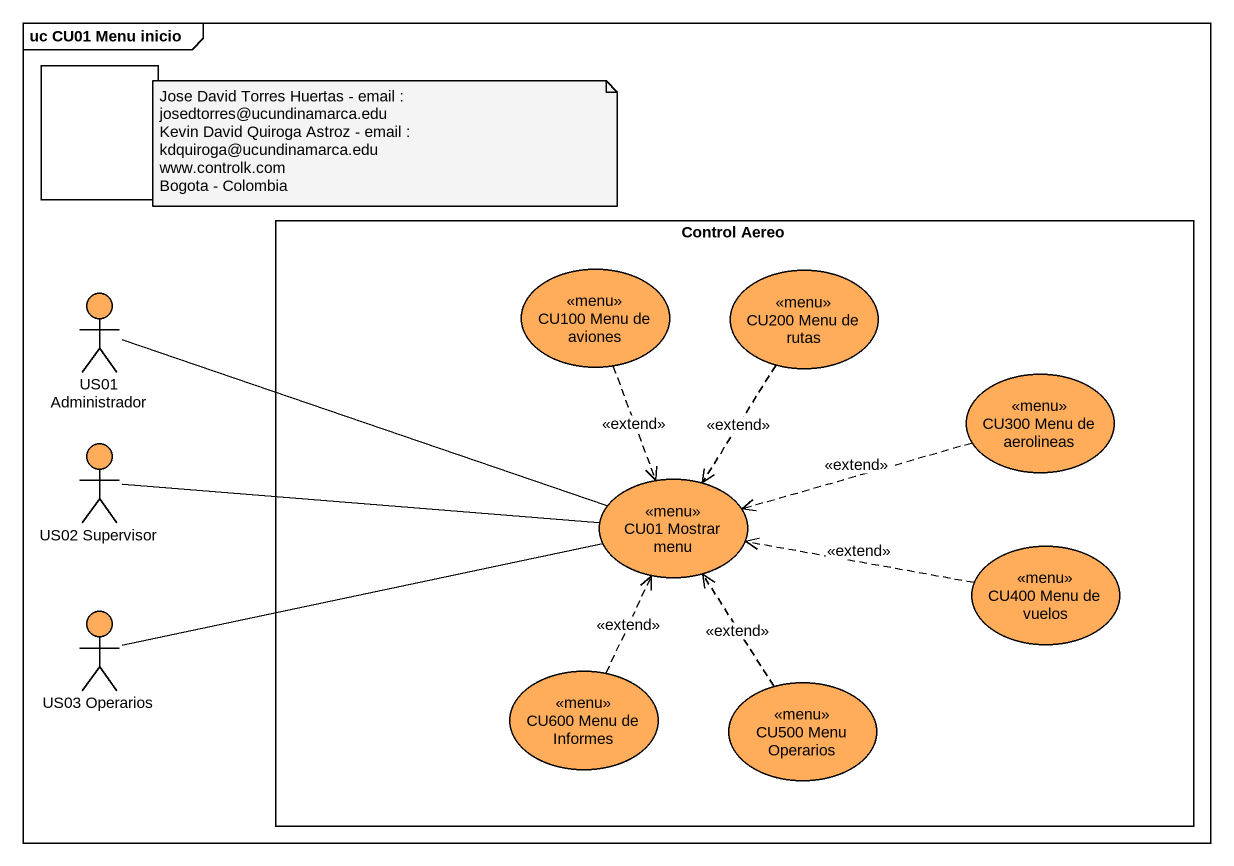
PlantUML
@startuml
mainframe uc CU01 Menu inicio
rectangle " " as rectangle1
rectangle "Control Aereo" as Control_Aereo {
  usecase "CU100 Menu de aviones" as CU100_Menu_de_aviones <<menu>> #FFAD5B
  usecase "CU200 Menu de rutas" as CU200_Menu_de_rutas <<menu>> #FFAD5B
  usecase "CU300 Menu de aerolineas" as CU300_Menu_de_aerolineas <<menu>> #FFAD5B
  usecase "CU01 Mostrar menu" as CU01_Mostrar_menu <<menu>> #FFAD5B
  usecase "CU400 Menu de vuelos" as CU400_Menu_de_vuelos <<menu>> #FFAD5B
  usecase "CU600 Menu de Informes" as CU600_Menu_de_Informes <<menu>> #FFAD5B
  usecase "CU500 Menu Operarios" as CU500_Menu_Operarios <<menu>> #FFAD5B
}
actor "US01 Administrador" as US01_Administrador #FFAD5B
actor "US02 Supervisor" as US02_Supervisor #FFAD5B
actor "US03 Operarios" as US03_Operarios #FFAD5B
US01_Administrador -right- CU01_Mostrar_menu
CU100_Menu_de_aviones ..> CU01_Mostrar_menu : <<extend>>
CU200_Menu_de_rutas ..> CU01_Mostrar_menu : <<extend>>
CU300_Menu_de_aerolineas .left.> CU01_Mostrar_menu : <<extend>>
US02_Supervisor -right- CU01_Mostrar_menu
CU400_Menu_de_vuelos .left.> CU01_Mostrar_menu : <<extend>>
US03_Operarios -right- CU01_Mostrar_menu
CU600_Menu_de_Informes .up.> CU01_Mostrar_menu : <<extend>>
CU500_Menu_Operarios .up.> CU01_Mostrar_menu : <<extend>>
note as N1
  Jose David Torres Huertas - email : josedtorres@ucundinamarca.edu
  Kevin David Quiroga Astroz - email : kdquiroga@ucundinamarca.edu
  www.controlk.com
  Bogota - Colombia
end note
@enduml
